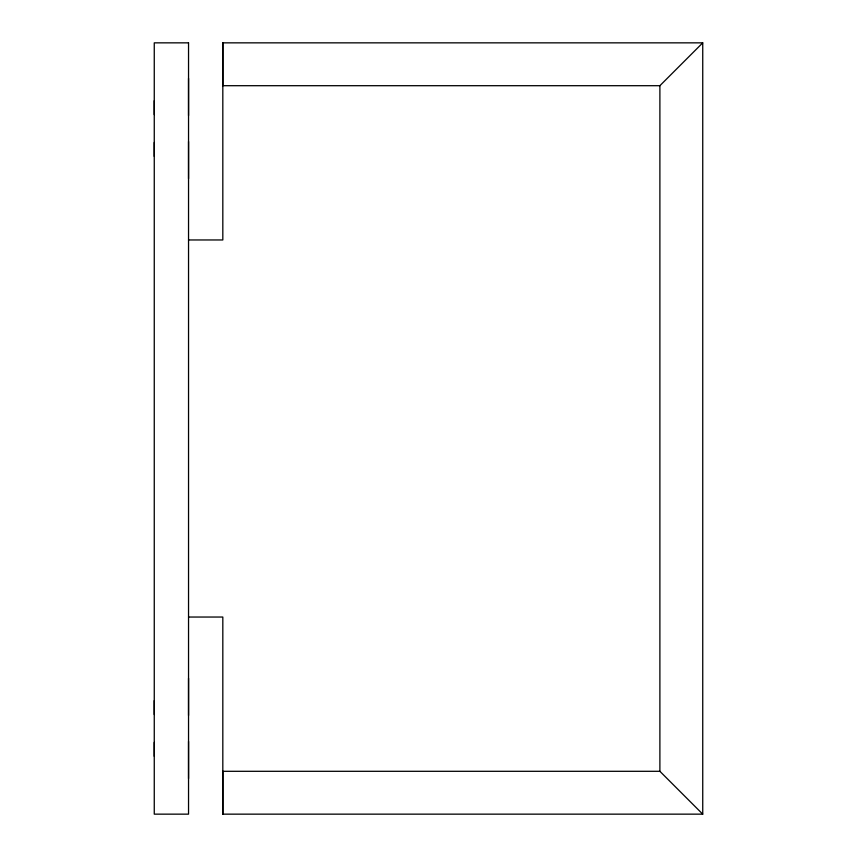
<?xml version="1.0" encoding="UTF-8"?>
<svg xmlns="http://www.w3.org/2000/svg" width="857" height="857" viewBox="0 0 857 857"><rect width="100%" height="100%" fill="white"/><g stroke="black" fill="none" stroke-linecap="round" stroke-linejoin="round"><path stroke-width="1.29" d="M154.26 756.303L154.26 742.376M154.26 714.524L154.26 700.597M154.26 156.403L154.26 142.476M154.26 114.624L154.26 100.698M188.54 778.584L188.54 741.423M188.54 715.477L188.54 678.316M188.54 178.685L188.54 141.523M188.54 115.577L188.54 78.416M702.74 814.15L222.82 814.15L222.82 771.3L659.89 771.3L702.74 814.15L702.74 42.85L222.82 42.85L222.82 85.7L659.89 85.7L702.74 42.85M188.54 239.96L222.82 239.96L222.82 42.85M188.54 617.04L222.82 617.04L222.82 814.15M659.89 85.7L659.89 771.3M188.54 42.85L154.26 42.85L154.26 814.15L188.54 814.15L188.54 42.85"/></g></svg>
